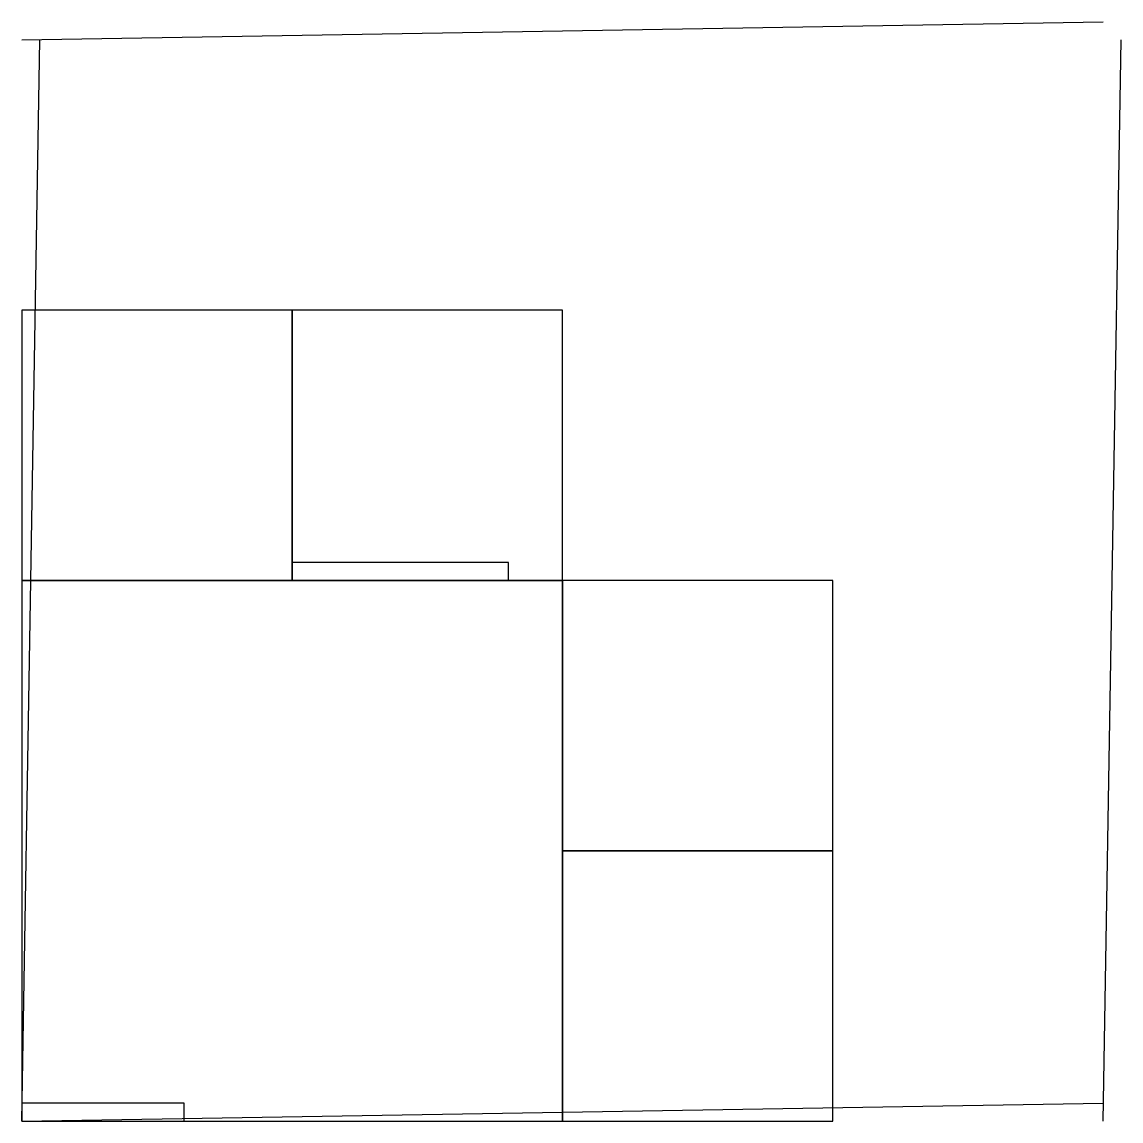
# Model space of a CAD drawing. Header units: metres. Extents: x 0 to 610, y 0 to 610.
import ezdxf

# ---------------------------------------------------------------- set-up
doc = ezdxf.new("R2010")
doc.units = ezdxf.units.M
for name, color, linetype in [('Doors', 3, 'Continuous'), ('Rooms', 1, 'Continuous'), ('Walls', 5, 'Continuous'), ('Windows', 4, 'Continuous')]:
    doc.layers.add(name, color=color, linetype=linetype)

msp = doc.modelspace()

# ---------------------------------------------------------------- linework, layer by layer
at = {"layer": 'Doors'}
msp.add_lwpolyline([(0, 0), (90, 0), (90, 10), (0, 10), (0, 0)], close=True, dxfattribs=at)
at = {"layer": 'Rooms'}
for points in [[(0, 300), (150, 300), (150, 450), (0, 450), (0, 300)], [(150, 300), (300, 300), (300, 450), (150, 450), (150, 300)], [(0, 0), (300, 0), (300, 300), (0, 300), (0, 0)], [(300, 150), (450, 150), (450, 300), (300, 300), (300, 150)], [(300, 0), (450, 0), (450, 150), (300, 150), (300, 0)]]:
    msp.add_lwpolyline(points, close=True, dxfattribs=at)
at = {"layer": 'Walls'}
for p, q in [((0, 600), (600, 610)), ((0, 0), (10, 600)), ((600, 0), (610, 600)), ((0, 0), (600, 10))]:
    msp.add_line(p, q, dxfattribs=at)
at = {"layer": 'Windows'}
msp.add_lwpolyline([(150, 300), (270, 300), (270, 310), (150, 310), (150, 300)], close=True, dxfattribs=at)

doc.saveas('drawing.dxf')
